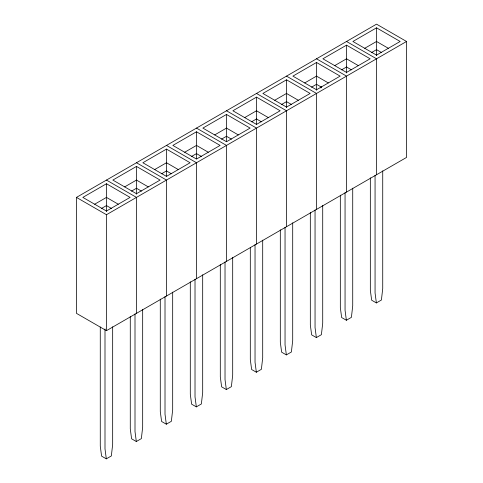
<?xml version="1.0" encoding="UTF-8"?>
<svg xmlns="http://www.w3.org/2000/svg" width="483" height="483" viewBox="0 0 483 483"><rect width="100%" height="100%" fill="white"/><g stroke="black" fill="none" stroke-linecap="round" stroke-linejoin="round"><path stroke-width="0.72" d="M76.459 197.396L376.535 24.15L406.541 41.472L406.541 157.428L106.465 330.674L76.459 313.346L76.459 197.396L106.465 214.718L406.541 41.472M106.465 183.751L82.841 197.396L106.465 211.035L130.096 197.396L106.465 183.751L106.465 211.566M136.472 166.43L112.847 180.068L136.472 193.713L160.102 180.068L136.472 166.43L136.472 194.244M166.484 149.102L142.853 162.747L166.484 176.386L190.109 162.747L166.484 149.102L166.484 176.162M196.49 131.781L172.86 145.419L196.49 159.064L220.115 145.419L196.49 131.781L196.49 158.841M226.497 114.453L202.866 128.098L226.497 141.736L250.122 128.098L226.497 114.453L226.497 141.513M256.503 97.131L232.878 110.77L256.503 124.415L280.134 110.77L256.503 97.131L256.503 124.191M286.51 79.81L262.885 93.448L286.51 107.087L310.14 93.448L286.51 79.81L286.51 107.618M316.516 62.482L292.891 76.121L316.516 89.766L340.147 76.121L316.516 62.482L316.516 90.297M346.528 45.16L322.898 58.799L346.528 72.438L370.153 58.799L346.528 45.16L346.528 72.969M376.535 27.833L352.904 41.472L376.535 55.116L400.159 41.472L376.535 27.833L376.535 55.648M94.656 204.218L106.465 197.396L118.281 204.218M124.662 186.891L136.472 180.068L148.287 186.891M154.669 169.569L166.484 162.747L178.293 169.569M184.675 152.242L196.49 145.419L208.306 152.242M214.681 134.92L226.497 128.098L238.312 134.92M244.688 117.592L256.503 110.77L268.319 117.592M274.694 100.271L286.51 93.448L298.325 100.271M304.707 82.943L316.516 76.121L328.331 82.943M334.713 65.622L346.528 58.799L358.338 65.622M364.719 48.294L376.535 41.478L388.344 48.294M101.49 208.451L106.465 205.583L111.44 208.451M131.503 191.129L136.472 188.255L141.447 191.129M161.509 173.802L166.484 170.934L171.459 173.802M191.516 156.48L196.49 153.606L201.465 156.48M221.522 139.152L226.497 136.284L231.472 139.152M251.528 121.831L256.503 118.957L261.478 121.831M281.535 104.503L286.51 101.635L291.484 104.503M311.541 87.181L316.516 84.308L321.491 87.181M341.553 69.854L346.528 66.986L351.497 69.854M371.56 52.532L376.535 49.658L381.51 52.532M100.271 326.967L100.271 446.129L101.587 456.121L106.314 458.85L111.344 455.946L112.666 444.432L112.666 326.78M130.277 316.431L130.277 428.807L131.593 438.799L136.321 441.528L141.356 438.618L142.672 427.111L142.672 309.452M160.284 299.11L160.284 411.48L161.6 421.472L166.327 424.201L171.362 421.297L172.679 409.783L172.679 292.13M190.296 281.782L190.296 394.158L191.612 404.15L196.333 406.879L201.369 403.969L202.685 392.462L202.685 274.803M220.302 264.461L220.302 376.831L221.619 386.823L226.34 389.552L231.375 386.648L232.691 375.134L232.691 257.481M250.309 247.888L250.309 359.509L251.625 369.501L256.352 372.23L261.381 369.32L262.698 357.812L262.698 240.154M280.315 229.811L280.315 342.181L281.631 352.173L286.359 354.902L291.388 351.998L292.704 340.485L292.704 222.832M310.321 212.484L310.321 324.86L311.638 334.852L316.365 337.581L321.4 334.671L322.716 323.163L322.716 205.504M340.328 195.162L340.328 307.532L341.644 317.524L346.371 320.253L351.407 317.349L352.723 305.836L352.723 188.183M370.334 177.835L370.334 290.211L371.656 300.203L376.378 302.932L381.413 300.021L382.729 288.514L382.729 170.855M346.528 41.472L376.535 58.799L376.535 174.749M316.516 58.799L346.528 76.121L346.528 192.077M286.51 76.121L316.516 93.448L316.516 209.399M256.503 93.448L286.51 110.77L286.51 226.726M226.497 110.77L256.503 128.098L256.503 244.048M196.49 128.098L226.497 145.419L226.497 261.375M166.484 145.419L196.49 162.747L196.49 278.697M136.472 162.747L166.484 180.068L166.484 296.025M106.465 180.068L136.472 197.396L136.472 313.346M376.378 302.932L375.062 292.94L375.062 175.287M346.371 320.253L345.055 310.261L345.055 192.608M316.365 337.581L315.049 327.589L315.049 209.936M286.359 354.902L285.042 344.91L285.042 227.258M256.352 372.23L255.036 362.238L255.036 244.585M226.34 389.552L225.024 379.56L225.024 261.907M196.333 406.879L195.017 396.887L195.017 279.228M166.327 424.201L165.011 414.209L165.011 296.556M136.321 441.528L135.005 431.536L135.005 313.878M106.314 458.85L104.998 448.858L104.998 328.941M106.465 214.718L106.465 330.674M320.881 88.009A42.558 24.567 -60 0 1 321.249 86.614"/></g></svg>
